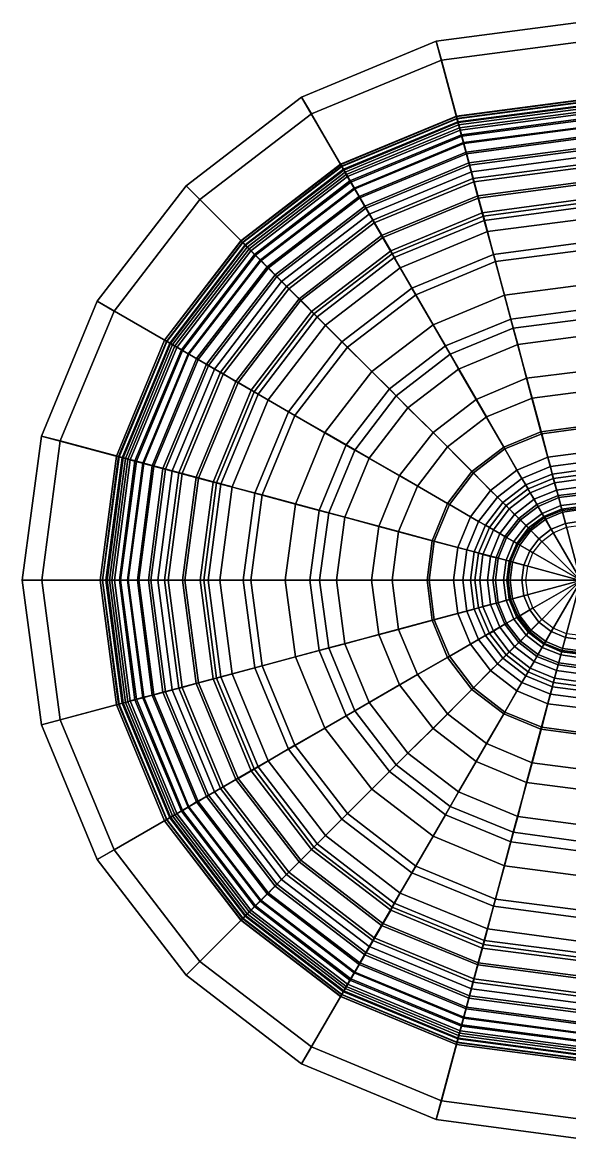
# Model space of a CAD drawing. Extents: x -0.267 to 0.013, y 0.055 to 0.334.
# Drawn here: x -0.2666 to -0.1296, y 0.0547 to 0.3342 of the extents above; entities that cross this region are included whole.
import ezdxf

# ---------------------------------------------------------------- set-up
doc = ezdxf.new("R2010")
doc.units = 0
doc.layers.add('LAMPKA', color=39, linetype='CONTINUOUS')
doc.layers.add('LATHE_NURBS', color=28, linetype='CONTINUOUS')

msp = doc.modelspace()

# ---------------------------------------------------------------- meshes
at = {"layer": 'LAMPKA'}
mesh = msp.add_polyface(dxfattribs=at)
corners = [(-0.2617, 0.1945, 0.1034), (-0.2172, 0.1945, 0.2981), (-0.2571, 0.1596, 0.1034), (-0.2141, 0.1711, 0.2981), (-0.2436, 0.127, 0.1034), (-0.2051, 0.1493, 0.2981), (-0.2222, 0.0991, 0.1034), (-0.1907, 0.1306, 0.2981), (-0.1942, 0.0777, 0.1034), (-0.172, 0.1162, 0.2981), (-0.1617, 0.0642, 0.1034), (-0.1502, 0.1072, 0.2981), (-0.1268, 0.0596, 0.1034), (-0.1268, 0.1041, 0.2981), (-0.0919, 0.0642, 0.1034), (-0.1034, 0.1072, 0.2981), (-0.0594, 0.0777, 0.1034), (-0.0816, 0.1162, 0.2981), (-0.0314, 0.0991, 0.1034), (-0.0629, 0.1306, 0.2981), (-0.01, 0.127, 0.1034), (-0.0485, 0.1493, 0.2981), (0.0035, 0.1596, 0.1034), (-0.0395, 0.1711, 0.2981), (0.0081, 0.1945, 0.1034), (-0.0364, 0.1945, 0.2981), (0.0035, 0.2294, 0.1034), (-0.0395, 0.2179, 0.2981), (-0.01, 0.2619, 0.1034), (-0.0485, 0.2397, 0.2981), (-0.0314, 0.2898, 0.1034), (-0.0629, 0.2584, 0.2981), (-0.0594, 0.3113, 0.1034), (-0.0816, 0.2727, 0.2981), (-0.0919, 0.3247, 0.1034), (-0.1034, 0.2818, 0.2981), (-0.1268, 0.3293, 0.1034), (-0.1268, 0.2848, 0.2981), (-0.1617, 0.3247, 0.1034), (-0.1502, 0.2818, 0.2981), (-0.1942, 0.3113, 0.1034), (-0.172, 0.2727, 0.2981), (-0.2222, 0.2898, 0.1034), (-0.1907, 0.2584, 0.2981), (-0.2436, 0.2619, 0.1034), (-0.2051, 0.2397, 0.2981), (-0.2571, 0.2294, 0.1034), (-0.2141, 0.2179, 0.2981), (-0.2666, 0.1945, 0.1045), (-0.2221, 0.1945, 0.2992), (-0.2618, 0.1583, 0.1045), (-0.2188, 0.1698, 0.2992), (-0.2479, 0.1246, 0.1045), (-0.2093, 0.1468, 0.2992), (-0.2256, 0.0956, 0.1045), (-0.1942, 0.1271, 0.2992), (-0.1967, 0.0734, 0.1045), (-0.1744, 0.1119, 0.2992), (-0.163, 0.0595, 0.1045), (-0.1515, 0.1024, 0.2992), (-0.1268, 0.0547, 0.1045), (-0.1268, 0.0992, 0.2992), (-0.0906, 0.0595, 0.1045), (-0.1021, 0.1024, 0.2992), (-0.0569, 0.0734, 0.1045), (-0.0792, 0.1119, 0.2992), (-0.028, 0.0956, 0.1045), (-0.0594, 0.1271, 0.2992), (-0.0058, 0.1246, 0.1045), (-0.0443, 0.1468, 0.2992), (0.0082, 0.1583, 0.1045), (-0.0348, 0.1698, 0.2992), (0.013, 0.1945, 0.1045), (-0.0315, 0.1945, 0.2992), (0.0082, 0.2306, 0.1045), (-0.0348, 0.2191, 0.2992), (-0.0058, 0.2644, 0.1045), (-0.0443, 0.2421, 0.2992), (-0.028, 0.2933, 0.1045), (-0.0594, 0.2618, 0.2992), (-0.0569, 0.3155, 0.1045), (-0.0792, 0.277, 0.2992), (-0.0906, 0.3295, 0.1045), (-0.1021, 0.2865, 0.2992), (-0.1268, 0.3342, 0.1045), (-0.1268, 0.2898, 0.2992), (-0.163, 0.3295, 0.1045), (-0.1515, 0.2865, 0.2992), (-0.1967, 0.3155, 0.1045), (-0.1744, 0.277, 0.2992), (-0.2256, 0.2933, 0.1045), (-0.1942, 0.2618, 0.2992), (-0.2479, 0.2644, 0.1045), (-0.2093, 0.2421, 0.2992), (-0.2618, 0.2306, 0.1045), (-0.2188, 0.2191, 0.2992)]
mesh.append_faces([[corners[k] for k in face] for face in [(48, 49, 51, 50), (50, 51, 53, 52), (52, 53, 55, 54), (54, 55, 57, 56), (56, 57, 59, 58), (58, 59, 61, 60), (60, 61, 63, 62), (62, 63, 65, 64), (64, 65, 67, 66), (66, 67, 69, 68), (68, 69, 71, 70), (70, 71, 73, 72), (72, 73, 75, 74), (74, 75, 77, 76), (76, 77, 79, 78), (78, 79, 81, 80), (80, 81, 83, 82), (82, 83, 85, 84), (84, 85, 87, 86), (86, 87, 89, 88), (88, 89, 91, 90), (90, 91, 93, 92), (92, 93, 95, 94), (94, 95, 49, 48), (2, 3, 1, 0), (4, 5, 3, 2), (6, 7, 5, 4), (8, 9, 7, 6), (10, 11, 9, 8), (12, 13, 11, 10), (14, 15, 13, 12), (16, 17, 15, 14), (18, 19, 17, 16), (20, 21, 19, 18), (22, 23, 21, 20), (24, 25, 23, 22), (26, 27, 25, 24), (28, 29, 27, 26), (30, 31, 29, 28), (32, 33, 31, 30), (34, 35, 33, 32), (36, 37, 35, 34), (38, 39, 37, 36), (40, 41, 39, 38), (42, 43, 41, 40), (44, 45, 43, 42), (46, 47, 45, 44), (0, 1, 47, 46), (0, 48, 50, 2), (3, 51, 49, 1), (2, 50, 52, 4), (5, 53, 51, 3), (4, 52, 54, 6), (7, 55, 53, 5), (6, 54, 56, 8), (9, 57, 55, 7), (8, 56, 58, 10), (11, 59, 57, 9), (10, 58, 60, 12), (13, 61, 59, 11), (12, 60, 62, 14), (15, 63, 61, 13), (14, 62, 64, 16), (17, 65, 63, 15), (16, 64, 66, 18), (19, 67, 65, 17), (18, 66, 68, 20), (21, 69, 67, 19), (20, 68, 70, 22), (23, 71, 69, 21), (22, 70, 72, 24), (25, 73, 71, 23), (24, 72, 74, 26), (27, 75, 73, 25), (26, 74, 76, 28), (29, 77, 75, 27), (28, 76, 78, 30), (31, 79, 77, 29), (30, 78, 80, 32), (33, 81, 79, 31), (32, 80, 82, 34), (35, 83, 81, 33), (34, 82, 84, 36), (37, 85, 83, 35), (36, 84, 86, 38), (39, 87, 85, 37), (38, 86, 88, 40), (41, 89, 87, 39), (40, 88, 90, 42), (43, 91, 89, 41), (42, 90, 92, 44), (45, 93, 91, 43), (44, 92, 94, 46), (47, 95, 93, 45), (46, 94, 48, 0), (1, 49, 95, 47)]])
at = {"layer": 'LATHE_NURBS'}
mesh = msp.add_polyface(dxfattribs=at)
corners = [(-0.1268, 0.2598, 0.0078), (-0.1268, 0.2771, -0.0001), (-0.1482, 0.2743, -0.0001), (-0.1437, 0.2576, 0.0078), (-0.1268, 0.2878, -0.0063), (-0.151, 0.2846, -0.0063), (-0.1268, 0.2936, -0.0104), (-0.1525, 0.2902, -0.0104), (-0.1268, 0.2978, -0.014), (-0.1536, 0.2943, -0.014), (-0.1268, 0.3004, -0.0166), (-0.1542, 0.2968, -0.0166), (-0.1268, 0.3027, -0.0193), (-0.1548, 0.299, -0.0193), (-0.1268, 0.3055, -0.023), (-0.1555, 0.3017, -0.023), (-0.1268, 0.3079, -0.027), (-0.1562, 0.3041, -0.027), (-0.1268, 0.31, -0.0313), (-0.1567, 0.306, -0.0313), (-0.1268, 0.3118, -0.0363), (-0.1572, 0.3078, -0.0363), (-0.1268, 0.3131, -0.0408), (-0.1575, 0.3091, -0.0408), (-0.1268, 0.3141, -0.0461), (-0.1578, 0.31, -0.0461), (-0.1268, 0.3147, -0.0521), (-0.1579, 0.3106, -0.0521), (-0.1268, 0.3148, -0.0583), (-0.1579, 0.3107, -0.0583), (-0.1268, 0.3142, -0.0653), (-0.1578, 0.3101, -0.0653), (-0.1268, 0.3133, -0.0704), (-0.1576, 0.3093, -0.0704), (-0.1268, 0.3125, -0.0735), (-0.1574, 0.3085, -0.0735), (-0.1268, 0.3112, -0.0771), (-0.157, 0.3072, -0.0771), (-0.1268, 0.3096, -0.0806), (-0.1566, 0.3057, -0.0806), (-0.1268, 0.3077, -0.0839), (-0.1561, 0.3039, -0.0839), (-0.1268, 0.3051, -0.0876), (-0.1554, 0.3013, -0.0876), (-0.1268, 0.3021, -0.0911), (-0.1547, 0.2984, -0.0911), (-0.1268, 0.2986, -0.0944), (-0.1538, 0.2951, -0.0944), (-0.1268, 0.2942, -0.098), (-0.1526, 0.2908, -0.098), (-0.1268, 0.2889, -0.1018), (-0.1512, 0.2857, -0.1018), (-0.1268, 0.279, -0.1077), (-0.1487, 0.2761, -0.1077), (-0.1268, 0.2684, -0.1128), (-0.1459, 0.2659, -0.1128), (-0.1268, 0.2622, -0.1153), (-0.1443, 0.2599, -0.1153), (-0.1681, 0.266, -0.0001), (-0.1595, 0.2511, 0.0078), (-0.1735, 0.2753, -0.0063), (-0.1764, 0.2803, -0.0104), (-0.1785, 0.284, -0.014), (-0.1767, 0.2808, -0.098), (-0.1789, 0.2847, -0.0944), (-0.174, 0.2762, -0.1018), (-0.1691, 0.2676, -0.1077), (-0.1638, 0.2585, -0.1128)]
mesh.append_faces([[corners[k] for k in face] for face in [(0, 1, 2, 3), (1, 4, 5, 2), (4, 6, 7, 5), (6, 8, 9, 7), (8, 10, 11, 9), (10, 12, 13, 11), (12, 14, 15, 13), (14, 16, 17, 15), (16, 18, 19, 17), (18, 20, 21, 19), (20, 22, 23, 21), (22, 24, 25, 23), (24, 26, 27, 25), (26, 28, 29, 27), (28, 30, 31, 29), (30, 32, 33, 31), (32, 34, 35, 33), (34, 36, 37, 35), (36, 38, 39, 37), (38, 40, 41, 39), (40, 42, 43, 41), (42, 44, 45, 43), (44, 46, 47, 45), (46, 48, 49, 47), (48, 50, 51, 49), (50, 52, 53, 51), (52, 54, 55, 53), (54, 56, 57, 55), (3, 2, 58, 59), (2, 5, 60, 58), (5, 7, 61, 60), (7, 9, 62, 61), (47, 49, 63, 64), (49, 51, 65, 63), (51, 53, 66, 65), (53, 55, 67, 66)]])
mesh = msp.add_polyface(dxfattribs=at)
corners = [(-0.1536, 0.2943, -0.014), (-0.1542, 0.2968, -0.0166), (-0.1798, 0.2862, -0.0166), (-0.1785, 0.284, -0.014), (-0.1548, 0.299, -0.0193), (-0.1809, 0.2882, -0.0193), (-0.1555, 0.3017, -0.023), (-0.1823, 0.2906, -0.023), (-0.1562, 0.3041, -0.027), (-0.1835, 0.2927, -0.027), (-0.1567, 0.306, -0.0313), (-0.1846, 0.2945, -0.0313), (-0.1572, 0.3078, -0.0363), (-0.1855, 0.2961, -0.0363), (-0.1575, 0.3091, -0.0408), (-0.1861, 0.2972, -0.0408), (-0.1578, 0.31, -0.0461), (-0.1866, 0.2981, -0.0461), (-0.1579, 0.3106, -0.0521), (-0.1869, 0.2986, -0.0521), (-0.1579, 0.3107, -0.0583), (-0.187, 0.2987, -0.0583), (-0.1578, 0.3101, -0.0653), (-0.1867, 0.2982, -0.0653), (-0.1576, 0.3093, -0.0704), (-0.1862, 0.2974, -0.0704), (-0.1574, 0.3085, -0.0735), (-0.1858, 0.2967, -0.0735), (-0.157, 0.3072, -0.0771), (-0.1852, 0.2956, -0.0771), (-0.1566, 0.3057, -0.0806), (-0.1844, 0.2942, -0.0806), (-0.1561, 0.3039, -0.0839), (-0.1834, 0.2925, -0.0839), (-0.1554, 0.3013, -0.0876), (-0.1821, 0.2903, -0.0876), (-0.1547, 0.2984, -0.0911), (-0.1806, 0.2877, -0.0911), (-0.1538, 0.2951, -0.0944), (-0.1789, 0.2847, -0.0944), (-0.2033, 0.271, -0.0193), (-0.2017, 0.2693, -0.0166), (-0.2053, 0.273, -0.023), (-0.207, 0.2747, -0.027), (-0.2085, 0.2761, -0.0313), (-0.2098, 0.2775, -0.0363), (-0.2107, 0.2784, -0.0408), (-0.2114, 0.2791, -0.0461), (-0.2118, 0.2795, -0.0521), (-0.2119, 0.2795, -0.0583), (-0.2115, 0.2791, -0.0653), (-0.2108, 0.2785, -0.0704), (-0.2103, 0.2779, -0.0735), (-0.2094, 0.277, -0.0771), (-0.2082, 0.2759, -0.0806), (-0.2069, 0.2745, -0.0839), (-0.205, 0.2727, -0.0876), (-0.2029, 0.2706, -0.0911)]
mesh.append_faces([[corners[k] for k in face] for face in [(0, 1, 2, 3), (1, 4, 5, 2), (4, 6, 7, 5), (6, 8, 9, 7), (8, 10, 11, 9), (10, 12, 13, 11), (12, 14, 15, 13), (14, 16, 17, 15), (16, 18, 19, 17), (18, 20, 21, 19), (20, 22, 23, 21), (22, 24, 25, 23), (24, 26, 27, 25), (26, 28, 29, 27), (28, 30, 31, 29), (30, 32, 33, 31), (32, 34, 35, 33), (34, 36, 37, 35), (36, 38, 39, 37), (2, 5, 40, 41), (5, 7, 42, 40), (7, 9, 43, 42), (9, 11, 44, 43), (11, 13, 45, 44), (13, 15, 46, 45), (15, 17, 47, 46), (17, 19, 48, 47), (19, 21, 49, 48), (21, 23, 50, 49), (23, 25, 51, 50), (25, 27, 52, 51), (27, 29, 53, 52), (29, 31, 54, 53), (31, 33, 55, 54), (33, 35, 56, 55), (35, 37, 57, 56)]])
mesh = msp.add_polyface(dxfattribs=at)
corners = [(-0.1595, 0.2511, 0.0078), (-0.1681, 0.266, -0.0001), (-0.1852, 0.2529, -0.0001), (-0.173, 0.2407, 0.0078), (-0.1735, 0.2753, -0.0063), (-0.1928, 0.2605, -0.0063), (-0.1764, 0.2803, -0.0104), (-0.1969, 0.2646, -0.0104), (-0.1785, 0.284, -0.014), (-0.1999, 0.2675, -0.014), (-0.1798, 0.2862, -0.0166), (-0.2017, 0.2693, -0.0166), (-0.1806, 0.2877, -0.0911), (-0.1789, 0.2847, -0.0944), (-0.2005, 0.2681, -0.0944), (-0.2029, 0.2706, -0.0911), (-0.1767, 0.2808, -0.098), (-0.1973, 0.265, -0.098), (-0.174, 0.2762, -0.1018), (-0.1936, 0.2612, -0.1018), (-0.1691, 0.2676, -0.1077), (-0.1866, 0.2542, -0.1077), (-0.1638, 0.2585, -0.1128), (-0.1791, 0.2468, -0.1128), (-0.1607, 0.2532, -0.1153), (-0.1747, 0.2424, -0.1153), (-0.2076, 0.2411, -0.0063), (-0.1984, 0.2358, -0.0001), (-0.2126, 0.244, -0.0104), (-0.2163, 0.2461, -0.014), (-0.2185, 0.2474, -0.0166), (-0.2033, 0.271, -0.0193), (-0.2205, 0.2486, -0.0193), (-0.2053, 0.273, -0.023), (-0.223, 0.25, -0.023), (-0.207, 0.2747, -0.027), (-0.2251, 0.2512, -0.027), (-0.2085, 0.2761, -0.0313), (-0.2268, 0.2522, -0.0313), (-0.2098, 0.2775, -0.0363), (-0.2284, 0.2532, -0.0363), (-0.2107, 0.2784, -0.0408), (-0.2295, 0.2538, -0.0408), (-0.2114, 0.2791, -0.0461), (-0.2304, 0.2543, -0.0461), (-0.2118, 0.2795, -0.0521), (-0.231, 0.2546, -0.0521), (-0.2119, 0.2795, -0.0583), (-0.231, 0.2546, -0.0583), (-0.2115, 0.2791, -0.0653), (-0.2305, 0.2543, -0.0653), (-0.2108, 0.2785, -0.0704), (-0.2297, 0.2539, -0.0704), (-0.2103, 0.2779, -0.0735), (-0.229, 0.2535, -0.0735), (-0.2094, 0.277, -0.0771), (-0.2279, 0.2528, -0.0771), (-0.2082, 0.2759, -0.0806), (-0.2265, 0.252, -0.0806), (-0.2069, 0.2745, -0.0839), (-0.2249, 0.2511, -0.0839), (-0.205, 0.2727, -0.0876), (-0.2226, 0.2498, -0.0876), (-0.22, 0.2483, -0.0911), (-0.217, 0.2466, -0.0944), (-0.2132, 0.2443, -0.098), (-0.2086, 0.2417, -0.1018), (-0.2, 0.2367, -0.1077)]
mesh.append_faces([[corners[k] for k in face] for face in [(0, 1, 2, 3), (1, 4, 5, 2), (4, 6, 7, 5), (6, 8, 9, 7), (8, 10, 11, 9), (12, 13, 14, 15), (13, 16, 17, 14), (16, 18, 19, 17), (18, 20, 21, 19), (20, 22, 23, 21), (22, 24, 25, 23), (2, 5, 26, 27), (5, 7, 28, 26), (7, 9, 29, 28), (9, 11, 30, 29), (11, 31, 32, 30), (31, 33, 34, 32), (33, 35, 36, 34), (35, 37, 38, 36), (37, 39, 40, 38), (39, 41, 42, 40), (41, 43, 44, 42), (43, 45, 46, 44), (45, 47, 48, 46), (47, 49, 50, 48), (49, 51, 52, 50), (51, 53, 54, 52), (53, 55, 56, 54), (55, 57, 58, 56), (57, 59, 60, 58), (59, 61, 62, 60), (61, 15, 63, 62), (15, 14, 64, 63), (14, 17, 65, 64), (17, 19, 66, 65), (19, 21, 67, 66)]])
mesh = msp.add_polyface(dxfattribs=at)
corners = [(-0.1268, 0.2179, 0.0286), (-0.1268, 0.2198, 0.0264), (-0.1334, 0.2189, 0.0264), (-0.1329, 0.2171, 0.0286), (-0.1268, 0.2209, 0.0254), (-0.1337, 0.22, 0.0254), (-0.1268, 0.2221, 0.0244), (-0.134, 0.2211, 0.0244), (-0.1268, 0.224, 0.0229), (-0.1344, 0.223, 0.0229), (-0.1268, 0.2264, 0.0215), (-0.1351, 0.2253, 0.0215), (-0.1268, 0.2325, 0.0185), (-0.1366, 0.2312, 0.0185), (-0.1268, 0.2417, 0.0147), (-0.139, 0.2401, 0.0147), (-0.1268, 0.2598, 0.0078), (-0.1437, 0.2576, 0.0078), (-0.1268, 0.2622, -0.1153), (-0.1268, 0.2556, -0.1175), (-0.1426, 0.2535, -0.1175), (-0.1443, 0.2599, -0.1153), (-0.1268, 0.2468, -0.1194), (-0.1404, 0.2451, -0.1194), (-0.1268, 0.233, -0.1212), (-0.1368, 0.2317, -0.1212), (-0.1268, 0.2164, -0.1221), (-0.1325, 0.2157, -0.1221), (-0.1395, 0.2164, 0.0264), (-0.1385, 0.2148, 0.0286), (-0.14, 0.2174, 0.0254), (-0.1406, 0.2184, 0.0244), (-0.1416, 0.22, 0.0229), (-0.1428, 0.2221, 0.0215), (-0.1458, 0.2274, 0.0185), (-0.1504, 0.2354, 0.0147), (-0.1595, 0.2511, 0.0078), (-0.1459, 0.2659, -0.1128), (-0.1607, 0.2532, -0.1153), (-0.1638, 0.2585, -0.1128), (-0.1574, 0.2474, -0.1175), (-0.153, 0.2398, -0.1194), (-0.1461, 0.2278, -0.1212), (-0.1378, 0.2135, -0.1221), (-0.1477, 0.2153, 0.0229), (-0.1463, 0.214, 0.0244), (-0.1494, 0.217, 0.0215), (-0.1537, 0.2214, 0.0185), (-0.1602, 0.2279, 0.0147), (-0.173, 0.2407, 0.0078), (-0.1701, 0.2377, -0.1175), (-0.1747, 0.2424, -0.1153), (-0.1638, 0.2315, -0.1194), (-0.1541, 0.2217, -0.1212), (-0.1423, 0.21, -0.1221), (-0.1677, 0.2181, 0.0147), (-0.1597, 0.2135, 0.0185), (-0.1602, 0.2137, -0.1212), (-0.1722, 0.2207, -0.1194)]
mesh.append_faces([[corners[k] for k in face] for face in [(0, 1, 2, 3), (1, 4, 5, 2), (4, 6, 7, 5), (6, 8, 9, 7), (8, 10, 11, 9), (10, 12, 13, 11), (12, 14, 15, 13), (14, 16, 17, 15), (18, 19, 20, 21), (19, 22, 23, 20), (22, 24, 25, 23), (24, 26, 27, 25), (3, 2, 28, 29), (2, 5, 30, 28), (5, 7, 31, 30), (7, 9, 32, 31), (9, 11, 33, 32), (11, 13, 34, 33), (13, 15, 35, 34), (15, 17, 36, 35), (37, 21, 38, 39), (21, 20, 40, 38), (20, 23, 41, 40), (23, 25, 42, 41), (25, 27, 43, 42), (31, 32, 44, 45), (32, 33, 46, 44), (33, 34, 47, 46), (34, 35, 48, 47), (35, 36, 49, 48), (38, 40, 50, 51), (40, 41, 52, 50), (41, 42, 53, 52), (42, 43, 54, 53), (47, 48, 55, 56), (52, 53, 57, 58)]])
mesh = msp.add_polyface(dxfattribs=at)
corners = [(-0.2205, 0.2486, -0.0193), (-0.223, 0.25, -0.023), (-0.2341, 0.2232, -0.023), (-0.2314, 0.2225, -0.0193), (-0.2251, 0.2512, -0.027), (-0.2364, 0.2238, -0.027), (-0.2268, 0.2522, -0.0313), (-0.2384, 0.2244, -0.0313), (-0.2284, 0.2532, -0.0363), (-0.2402, 0.2248, -0.0363), (-0.2295, 0.2538, -0.0408), (-0.2414, 0.2252, -0.0408), (-0.2304, 0.2543, -0.0461), (-0.2424, 0.2254, -0.0461), (-0.231, 0.2546, -0.0521), (-0.243, 0.2256, -0.0521), (-0.231, 0.2546, -0.0583), (-0.243, 0.2256, -0.0583), (-0.2305, 0.2543, -0.0653), (-0.2425, 0.2255, -0.0653), (-0.2297, 0.2539, -0.0704), (-0.2416, 0.2252, -0.0704), (-0.229, 0.2535, -0.0735), (-0.2408, 0.225, -0.0735), (-0.2279, 0.2528, -0.0771), (-0.2396, 0.2247, -0.0771), (-0.2265, 0.252, -0.0806), (-0.238, 0.2243, -0.0806), (-0.2249, 0.2511, -0.0839), (-0.2362, 0.2238, -0.0839), (-0.2226, 0.2498, -0.0876), (-0.2337, 0.2231, -0.0876), (-0.22, 0.2483, -0.0911), (-0.2308, 0.2223, -0.0911), (-0.2266, 0.2212, -0.014), (-0.2291, 0.2219, -0.0166), (-0.2327, 0.1945, -0.0166), (-0.2301, 0.1945, -0.014), (-0.235, 0.1945, -0.0193), (-0.2378, 0.1945, -0.023), (-0.2403, 0.1945, -0.027), (-0.2423, 0.1945, -0.0313), (-0.2442, 0.1945, -0.0363), (-0.2454, 0.1945, -0.0408), (-0.2465, 0.1945, -0.0461), (-0.2471, 0.1945, -0.0521), (-0.2471, 0.1945, -0.0583), (-0.2465, 0.1945, -0.0653), (-0.2457, 0.1945, -0.0704), (-0.2448, 0.1945, -0.0735), (-0.2435, 0.1945, -0.0771), (-0.242, 0.1945, -0.0806), (-0.2401, 0.1945, -0.0839), (-0.2374, 0.1945, -0.0876), (-0.2344, 0.1945, -0.0911), (-0.2274, 0.2214, -0.0944), (-0.231, 0.1945, -0.0944), (-0.2231, 0.2203, -0.098), (-0.2265, 0.1945, -0.098)]
mesh.append_faces([[corners[k] for k in face] for face in [(0, 1, 2, 3), (1, 4, 5, 2), (4, 6, 7, 5), (6, 8, 9, 7), (8, 10, 11, 9), (10, 12, 13, 11), (12, 14, 15, 13), (14, 16, 17, 15), (16, 18, 19, 17), (18, 20, 21, 19), (20, 22, 23, 21), (22, 24, 25, 23), (24, 26, 27, 25), (26, 28, 29, 27), (28, 30, 31, 29), (30, 32, 33, 31), (34, 35, 36, 37), (35, 3, 38, 36), (3, 2, 39, 38), (2, 5, 40, 39), (5, 7, 41, 40), (7, 9, 42, 41), (9, 11, 43, 42), (11, 13, 44, 43), (13, 15, 45, 44), (15, 17, 46, 45), (17, 19, 47, 46), (19, 21, 48, 47), (21, 23, 49, 48), (23, 25, 50, 49), (25, 27, 51, 50), (27, 29, 52, 51), (29, 31, 53, 52), (31, 33, 54, 53), (33, 55, 56, 54), (55, 57, 58, 56)]])
mesh = msp.add_polyface(dxfattribs=at)
corners = [(-0.1602, 0.2279, 0.0147), (-0.173, 0.2407, 0.0078), (-0.1834, 0.2271, 0.0078), (-0.1677, 0.2181, 0.0147), (-0.1852, 0.2529, -0.0001), (-0.1984, 0.2358, -0.0001), (-0.1866, 0.2542, -0.1077), (-0.1791, 0.2468, -0.1128), (-0.1909, 0.2315, -0.1128), (-0.2, 0.2367, -0.1077), (-0.1747, 0.2424, -0.1153), (-0.1855, 0.2284, -0.1153), (-0.1701, 0.2377, -0.1175), (-0.1798, 0.2251, -0.1175), (-0.1638, 0.2315, -0.1194), (-0.1722, 0.2207, -0.1194), (-0.1597, 0.2135, 0.0185), (-0.1724, 0.2067, 0.0147), (-0.1635, 0.2043, 0.0185), (-0.1899, 0.2114, 0.0078), (-0.2066, 0.2159, -0.0001), (-0.2076, 0.2411, -0.0063), (-0.2169, 0.2186, -0.0063), (-0.2126, 0.244, -0.0104), (-0.2225, 0.2201, -0.0104), (-0.2163, 0.2461, -0.014), (-0.2266, 0.2212, -0.014), (-0.2185, 0.2474, -0.0166), (-0.2291, 0.2219, -0.0166), (-0.2205, 0.2486, -0.0193), (-0.2314, 0.2225, -0.0193), (-0.22, 0.2483, -0.0911), (-0.217, 0.2466, -0.0944), (-0.2274, 0.2214, -0.0944), (-0.2308, 0.2223, -0.0911), (-0.2132, 0.2443, -0.098), (-0.2231, 0.2203, -0.098), (-0.2086, 0.2417, -0.1018), (-0.218, 0.2189, -0.1018), (-0.2084, 0.2163, -0.1077), (-0.1982, 0.2136, -0.1128), (-0.1923, 0.212, -0.1153), (-0.1859, 0.2103, -0.1175), (-0.1774, 0.208, -0.1194), (-0.1602, 0.2137, -0.1212), (-0.164, 0.2044, -0.1212), (-0.174, 0.1945, 0.0147), (-0.1648, 0.1945, 0.0185), (-0.1922, 0.1945, 0.0078), (-0.2094, 0.1945, -0.0001), (-0.2201, 0.1945, -0.0063), (-0.2259, 0.1945, -0.0104), (-0.2301, 0.1945, -0.014), (-0.2212, 0.1945, -0.1018), (-0.2265, 0.1945, -0.098), (-0.2113, 0.1945, -0.1077), (-0.2008, 0.1945, -0.1128), (-0.1946, 0.1945, -0.1153), (-0.188, 0.1945, -0.1175), (-0.1792, 0.1945, -0.1194), (-0.1653, 0.1945, -0.1212)]
mesh.append_faces([[corners[k] for k in face] for face in [(0, 1, 2, 3), (1, 4, 5, 2), (6, 7, 8, 9), (7, 10, 11, 8), (10, 12, 13, 11), (12, 14, 15, 13), (16, 3, 17, 18), (3, 2, 19, 17), (2, 5, 20, 19), (5, 21, 22, 20), (21, 23, 24, 22), (23, 25, 26, 24), (25, 27, 28, 26), (27, 29, 30, 28), (31, 32, 33, 34), (32, 35, 36, 33), (35, 37, 38, 36), (37, 9, 39, 38), (9, 8, 40, 39), (8, 11, 41, 40), (11, 13, 42, 41), (13, 15, 43, 42), (15, 44, 45, 43), (18, 17, 46, 47), (17, 19, 48, 46), (19, 20, 49, 48), (20, 22, 50, 49), (22, 24, 51, 50), (24, 26, 52, 51), (36, 38, 53, 54), (38, 39, 55, 53), (39, 40, 56, 55), (40, 41, 57, 56), (41, 42, 58, 57), (42, 43, 59, 58), (43, 45, 60, 59)]])
mesh = msp.add_polyface(dxfattribs=at)
corners = [(-0.1395, 0.2164, 0.0264), (-0.14, 0.2174, 0.0254), (-0.1455, 0.2132, 0.0254), (-0.1447, 0.2124, 0.0264), (-0.1406, 0.2184, 0.0244), (-0.1463, 0.214, 0.0244), (-0.1405, 0.2082, 0.0348), (-0.1419, 0.2096, 0.0314), (-0.1454, 0.2052, 0.0314), (-0.1436, 0.2042, 0.0348), (-0.1434, 0.211, 0.0286), (-0.1471, 0.2062, 0.0286), (-0.1487, 0.2071, 0.0264), (-0.1497, 0.2077, 0.0254), (-0.1507, 0.2083, 0.0244), (-0.1477, 0.2153, 0.0229), (-0.1524, 0.2092, 0.0229), (-0.1494, 0.217, 0.0215), (-0.1544, 0.2104, 0.0215), (-0.1537, 0.2214, 0.0185), (-0.1597, 0.2135, 0.0185), (-0.1541, 0.2217, -0.1212), (-0.1423, 0.21, -0.1221), (-0.1458, 0.2055, -0.1221), (-0.1602, 0.2137, -0.1212), (-0.1421, 0.2033, 0.0395), (-0.1425, 0.2036, 0.0374), (-0.1444, 0.1992, 0.0374), (-0.1439, 0.199, 0.0395), (-0.1428, 0.2037, 0.0365), (-0.1447, 0.1993, 0.0365), (-0.1455, 0.1995, 0.0348), (-0.1475, 0.2, 0.0314), (-0.1494, 0.2005, 0.0286), (-0.1513, 0.201, 0.0264), (-0.1524, 0.2013, 0.0254), (-0.1535, 0.2016, 0.0244), (-0.1553, 0.2021, 0.0229), (-0.1576, 0.2027, 0.0215), (-0.1635, 0.2043, 0.0185), (-0.148, 0.2002, -0.1221), (-0.164, 0.2044, -0.1212), (-0.1411, 0.1983, 0.0876), (-0.1445, 0.1945, 0.0395), (-0.1416, 0.1945, 0.0876), (-0.145, 0.1945, 0.0374), (-0.1453, 0.1945, 0.0365), (-0.1462, 0.1945, 0.0348), (-0.1482, 0.1945, 0.0314), (-0.1502, 0.1945, 0.0286), (-0.1521, 0.1945, 0.0264), (-0.1533, 0.1945, 0.0254), (-0.1544, 0.1945, 0.0244), (-0.1563, 0.1945, 0.0229), (-0.1587, 0.1945, 0.0215), (-0.1648, 0.1945, 0.0185), (-0.1488, 0.1945, -0.1221), (-0.1653, 0.1945, -0.1212)]
mesh.append_faces([[corners[k] for k in face] for face in [(0, 1, 2, 3), (1, 4, 5, 2), (6, 7, 8, 9), (7, 10, 11, 8), (10, 3, 12, 11), (3, 2, 13, 12), (2, 5, 14, 13), (5, 15, 16, 14), (15, 17, 18, 16), (17, 19, 20, 18), (21, 22, 23, 24), (25, 26, 27, 28), (26, 29, 30, 27), (29, 9, 31, 30), (9, 8, 32, 31), (8, 11, 33, 32), (11, 12, 34, 33), (12, 13, 35, 34), (13, 14, 36, 35), (14, 16, 37, 36), (16, 18, 38, 37), (18, 20, 39, 38), (24, 23, 40, 41), (42, 28, 43, 44), (28, 27, 45, 43), (27, 30, 46, 45), (30, 31, 47, 46), (31, 32, 48, 47), (32, 33, 49, 48), (33, 34, 50, 49), (34, 35, 51, 50), (35, 36, 52, 51), (36, 37, 53, 52), (37, 38, 54, 53), (38, 39, 55, 54), (41, 40, 56, 57)]])
mesh = msp.add_polyface(dxfattribs=at)
corners = [(-0.1268, 0.2083, 0.1903), (-0.1268, 0.2093, 0.0876), (-0.1306, 0.2087, 0.0876), (-0.1304, 0.2078, 0.1903), (-0.1268, 0.2122, 0.0395), (-0.1314, 0.2116, 0.0395), (-0.1268, 0.2126, 0.0374), (-0.1315, 0.212, 0.0374), (-0.1268, 0.213, 0.0365), (-0.1316, 0.2123, 0.0365), (-0.1268, 0.2138, 0.0348), (-0.1318, 0.2132, 0.0348), (-0.1268, 0.2159, 0.0314), (-0.1323, 0.2152, 0.0314), (-0.1268, 0.2179, 0.0286), (-0.1329, 0.2171, 0.0286), (-0.1268, 0.2164, -0.1221), (-0.1268, 0.1955, -0.122), (-0.1271, 0.1955, -0.122), (-0.1325, 0.2157, -0.1221), (-0.1342, 0.2073, 0.0876), (-0.1337, 0.2064, 0.1903), (-0.1356, 0.2098, 0.0395), (-0.1359, 0.2102, 0.0374), (-0.1361, 0.2105, 0.0365), (-0.1365, 0.2112, 0.0348), (-0.1375, 0.213, 0.0314), (-0.1385, 0.2148, 0.0286), (-0.1273, 0.1954, -0.122), (-0.1378, 0.2135, -0.1221), (-0.1373, 0.2049, 0.0876), (-0.1366, 0.2042, 0.1903), (-0.1393, 0.207, 0.0395), (-0.1396, 0.2073, 0.0374), (-0.1399, 0.2076, 0.0365), (-0.1405, 0.2082, 0.0348), (-0.1419, 0.2096, 0.0314), (-0.1434, 0.211, 0.0286), (-0.1395, 0.2164, 0.0264), (-0.1447, 0.2124, 0.0264), (-0.1276, 0.1952, -0.122), (-0.1423, 0.21, -0.1221), (-0.1396, 0.2019, 0.0876), (-0.1388, 0.2014, 0.1903), (-0.1421, 0.2033, 0.0395), (-0.1425, 0.2036, 0.0374), (-0.1428, 0.2037, 0.0365), (-0.1436, 0.2042, 0.0348), (-0.1277, 0.195, -0.122), (-0.1458, 0.2055, -0.1221), (-0.1411, 0.1983, 0.0876), (-0.1401, 0.198, 0.1903), (-0.1439, 0.199, 0.0395), (-0.1278, 0.1947, -0.122), (-0.148, 0.2002, -0.1221), (-0.1416, 0.1945, 0.0876), (-0.1406, 0.1945, 0.1903), (-0.1279, 0.1945, -0.122), (-0.1488, 0.1945, -0.1221)]
mesh.append_faces([[corners[k] for k in face] for face in [(0, 1, 2, 3), (1, 4, 5, 2), (4, 6, 7, 5), (6, 8, 9, 7), (8, 10, 11, 9), (10, 12, 13, 11), (12, 14, 15, 13), (16, 17, 18, 19), (3, 2, 20, 21), (2, 5, 22, 20), (5, 7, 23, 22), (7, 9, 24, 23), (9, 11, 25, 24), (11, 13, 26, 25), (13, 15, 27, 26), (19, 18, 28, 29), (21, 20, 30, 31), (20, 22, 32, 30), (22, 23, 33, 32), (23, 24, 34, 33), (24, 25, 35, 34), (25, 26, 36, 35), (26, 27, 37, 36), (27, 38, 39, 37), (29, 28, 40, 41), (31, 30, 42, 43), (30, 32, 44, 42), (32, 33, 45, 44), (33, 34, 46, 45), (34, 35, 47, 46), (41, 40, 48, 49), (43, 42, 50, 51), (42, 44, 52, 50), (49, 48, 53, 54), (51, 50, 55, 56), (54, 53, 57, 58)]])
mesh = msp.add_polyface(dxfattribs=at)
corners = [(-0.1922, 0.1945, 0.0078), (-0.2094, 0.1945, -0.0001), (-0.2066, 0.1731, -0.0001), (-0.1899, 0.1776, 0.0078), (-0.2201, 0.1945, -0.0063), (-0.2169, 0.1703, -0.0063), (-0.2259, 0.1945, -0.0104), (-0.2225, 0.1688, -0.0104), (-0.2301, 0.1945, -0.014), (-0.2266, 0.1677, -0.014), (-0.2327, 0.1945, -0.0166), (-0.2291, 0.1671, -0.0166), (-0.235, 0.1945, -0.0193), (-0.2314, 0.1665, -0.0193), (-0.2378, 0.1945, -0.023), (-0.2341, 0.1657, -0.023), (-0.2403, 0.1945, -0.027), (-0.2364, 0.1651, -0.027), (-0.2423, 0.1945, -0.0313), (-0.2384, 0.1646, -0.0313), (-0.2442, 0.1945, -0.0363), (-0.2402, 0.1641, -0.0363), (-0.2454, 0.1945, -0.0408), (-0.2414, 0.1638, -0.0408), (-0.2465, 0.1945, -0.0461), (-0.2424, 0.1635, -0.0461), (-0.2471, 0.1945, -0.0521), (-0.243, 0.1633, -0.0521), (-0.2471, 0.1945, -0.0583), (-0.243, 0.1633, -0.0583), (-0.2465, 0.1945, -0.0653), (-0.2425, 0.1635, -0.0653), (-0.2457, 0.1945, -0.0704), (-0.2416, 0.1637, -0.0704), (-0.2448, 0.1945, -0.0735), (-0.2408, 0.1639, -0.0735), (-0.2435, 0.1945, -0.0771), (-0.2396, 0.1643, -0.0771), (-0.242, 0.1945, -0.0806), (-0.238, 0.1647, -0.0806), (-0.2401, 0.1945, -0.0839), (-0.2362, 0.1652, -0.0839), (-0.2374, 0.1945, -0.0876), (-0.2337, 0.1658, -0.0876), (-0.2344, 0.1945, -0.0911), (-0.2308, 0.1666, -0.0911), (-0.231, 0.1945, -0.0944), (-0.2274, 0.1675, -0.0944), (-0.2265, 0.1945, -0.098), (-0.2231, 0.1687, -0.098), (-0.2212, 0.1945, -0.1018), (-0.218, 0.17, -0.1018), (-0.2113, 0.1945, -0.1077), (-0.2084, 0.1726, -0.1077), (-0.2008, 0.1945, -0.1128), (-0.1982, 0.1753, -0.1128), (-0.1946, 0.1945, -0.1153), (-0.1923, 0.1769, -0.1153), (-0.1984, 0.1532, -0.0001), (-0.1834, 0.1618, 0.0078), (-0.2076, 0.1478, -0.0063), (-0.2126, 0.1449, -0.0104), (-0.2163, 0.1428, -0.014), (-0.2132, 0.1446, -0.098), (-0.217, 0.1424, -0.0944), (-0.2086, 0.1473, -0.1018), (-0.2, 0.1522, -0.1077), (-0.1909, 0.1575, -0.1128)]
mesh.append_faces([[corners[k] for k in face] for face in [(0, 1, 2, 3), (1, 4, 5, 2), (4, 6, 7, 5), (6, 8, 9, 7), (8, 10, 11, 9), (10, 12, 13, 11), (12, 14, 15, 13), (14, 16, 17, 15), (16, 18, 19, 17), (18, 20, 21, 19), (20, 22, 23, 21), (22, 24, 25, 23), (24, 26, 27, 25), (26, 28, 29, 27), (28, 30, 31, 29), (30, 32, 33, 31), (32, 34, 35, 33), (34, 36, 37, 35), (36, 38, 39, 37), (38, 40, 41, 39), (40, 42, 43, 41), (42, 44, 45, 43), (44, 46, 47, 45), (46, 48, 49, 47), (48, 50, 51, 49), (50, 52, 53, 51), (52, 54, 55, 53), (54, 56, 57, 55), (3, 2, 58, 59), (2, 5, 60, 58), (5, 7, 61, 60), (7, 9, 62, 61), (47, 49, 63, 64), (49, 51, 65, 63), (51, 53, 66, 65), (53, 55, 67, 66)]])
mesh = msp.add_polyface(dxfattribs=at)
corners = [(-0.1502, 0.1945, 0.0286), (-0.1521, 0.1945, 0.0264), (-0.1513, 0.1879, 0.0264), (-0.1494, 0.1884, 0.0286), (-0.1533, 0.1945, 0.0254), (-0.1524, 0.1876, 0.0254), (-0.1544, 0.1945, 0.0244), (-0.1535, 0.1873, 0.0244), (-0.1563, 0.1945, 0.0229), (-0.1553, 0.1868, 0.0229), (-0.1587, 0.1945, 0.0215), (-0.1576, 0.1862, 0.0215), (-0.1648, 0.1945, 0.0185), (-0.1635, 0.1846, 0.0185), (-0.174, 0.1945, 0.0147), (-0.1724, 0.1822, 0.0147), (-0.1922, 0.1945, 0.0078), (-0.1899, 0.1776, 0.0078), (-0.1946, 0.1945, -0.1153), (-0.188, 0.1945, -0.1175), (-0.1859, 0.1786, -0.1175), (-0.1923, 0.1769, -0.1153), (-0.1792, 0.1945, -0.1194), (-0.1774, 0.1809, -0.1194), (-0.1653, 0.1945, -0.1212), (-0.164, 0.1845, -0.1212), (-0.1488, 0.1945, -0.1221), (-0.148, 0.1888, -0.1221), (-0.1487, 0.1818, 0.0264), (-0.1471, 0.1828, 0.0286), (-0.1497, 0.1812, 0.0254), (-0.1507, 0.1807, 0.0244), (-0.1524, 0.1797, 0.0229), (-0.1544, 0.1785, 0.0215), (-0.1597, 0.1755, 0.0185), (-0.1677, 0.1709, 0.0147), (-0.1834, 0.1618, 0.0078), (-0.1982, 0.1753, -0.1128), (-0.1855, 0.1606, -0.1153), (-0.1909, 0.1575, -0.1128), (-0.1798, 0.1639, -0.1175), (-0.1722, 0.1683, -0.1194), (-0.1602, 0.1752, -0.1212), (-0.1458, 0.1835, -0.1221), (-0.1477, 0.1736, 0.0229), (-0.1463, 0.175, 0.0244), (-0.1494, 0.1719, 0.0215), (-0.1537, 0.1676, 0.0185), (-0.1602, 0.1611, 0.0147), (-0.173, 0.1483, 0.0078), (-0.1701, 0.1512, -0.1175), (-0.1747, 0.1466, -0.1153), (-0.1638, 0.1574, -0.1194), (-0.1541, 0.1672, -0.1212), (-0.1423, 0.1789, -0.1221), (-0.1504, 0.1536, 0.0147), (-0.1458, 0.1615, 0.0185), (-0.1461, 0.1611, -0.1212), (-0.153, 0.1491, -0.1194)]
mesh.append_faces([[corners[k] for k in face] for face in [(0, 1, 2, 3), (1, 4, 5, 2), (4, 6, 7, 5), (6, 8, 9, 7), (8, 10, 11, 9), (10, 12, 13, 11), (12, 14, 15, 13), (14, 16, 17, 15), (18, 19, 20, 21), (19, 22, 23, 20), (22, 24, 25, 23), (24, 26, 27, 25), (3, 2, 28, 29), (2, 5, 30, 28), (5, 7, 31, 30), (7, 9, 32, 31), (9, 11, 33, 32), (11, 13, 34, 33), (13, 15, 35, 34), (15, 17, 36, 35), (37, 21, 38, 39), (21, 20, 40, 38), (20, 23, 41, 40), (23, 25, 42, 41), (25, 27, 43, 42), (31, 32, 44, 45), (32, 33, 46, 44), (33, 34, 47, 46), (34, 35, 48, 47), (35, 36, 49, 48), (38, 40, 50, 51), (40, 41, 52, 50), (41, 42, 53, 52), (42, 43, 54, 53), (47, 48, 55, 56), (52, 53, 57, 58)]])
mesh = msp.add_polyface(dxfattribs=at)
corners = [(-0.1406, 0.1945, 0.1903), (-0.1416, 0.1945, 0.0876), (-0.1411, 0.1906, 0.0876), (-0.1401, 0.1909, 0.1903), (-0.1445, 0.1945, 0.0395), (-0.1439, 0.1899, 0.0395), (-0.145, 0.1945, 0.0374), (-0.1444, 0.1898, 0.0374), (-0.1453, 0.1945, 0.0365), (-0.1447, 0.1897, 0.0365), (-0.1462, 0.1945, 0.0348), (-0.1455, 0.1895, 0.0348), (-0.1482, 0.1945, 0.0314), (-0.1475, 0.1889, 0.0314), (-0.1502, 0.1945, 0.0286), (-0.1494, 0.1884, 0.0286), (-0.1488, 0.1945, -0.1221), (-0.1279, 0.1945, -0.122), (-0.1278, 0.1942, -0.122), (-0.148, 0.1888, -0.1221), (-0.1396, 0.1871, 0.0876), (-0.1388, 0.1876, 0.1903), (-0.1421, 0.1856, 0.0395), (-0.1425, 0.1854, 0.0374), (-0.1428, 0.1852, 0.0365), (-0.1436, 0.1848, 0.0348), (-0.1454, 0.1838, 0.0314), (-0.1471, 0.1828, 0.0286), (-0.1277, 0.1939, -0.122), (-0.1458, 0.1835, -0.1221), (-0.1373, 0.184, 0.0876), (-0.1366, 0.1847, 0.1903), (-0.1393, 0.182, 0.0395), (-0.1396, 0.1816, 0.0374), (-0.1399, 0.1814, 0.0365), (-0.1405, 0.1808, 0.0348), (-0.1419, 0.1793, 0.0314), (-0.1434, 0.1779, 0.0286), (-0.1487, 0.1818, 0.0264), (-0.1447, 0.1766, 0.0264), (-0.1276, 0.1937, -0.122), (-0.1423, 0.1789, -0.1221), (-0.1342, 0.1817, 0.0876), (-0.1337, 0.1825, 0.1903), (-0.1356, 0.1792, 0.0395), (-0.1359, 0.1787, 0.0374), (-0.1361, 0.1785, 0.0365), (-0.1365, 0.1777, 0.0348), (-0.1273, 0.1935, -0.122), (-0.1378, 0.1754, -0.1221), (-0.1306, 0.1802, 0.0876), (-0.1304, 0.1811, 0.1903), (-0.1314, 0.1774, 0.0395), (-0.1271, 0.1934, -0.122), (-0.1325, 0.1733, -0.1221), (-0.1268, 0.1797, 0.0876), (-0.1268, 0.1807, 0.1903), (-0.1268, 0.1934, -0.122), (-0.1268, 0.1725, -0.1221)]
mesh.append_faces([[corners[k] for k in face] for face in [(0, 1, 2, 3), (1, 4, 5, 2), (4, 6, 7, 5), (6, 8, 9, 7), (8, 10, 11, 9), (10, 12, 13, 11), (12, 14, 15, 13), (16, 17, 18, 19), (3, 2, 20, 21), (2, 5, 22, 20), (5, 7, 23, 22), (7, 9, 24, 23), (9, 11, 25, 24), (11, 13, 26, 25), (13, 15, 27, 26), (19, 18, 28, 29), (21, 20, 30, 31), (20, 22, 32, 30), (22, 23, 33, 32), (23, 24, 34, 33), (24, 25, 35, 34), (25, 26, 36, 35), (26, 27, 37, 36), (27, 38, 39, 37), (29, 28, 40, 41), (31, 30, 42, 43), (30, 32, 44, 42), (32, 33, 45, 44), (33, 34, 46, 45), (34, 35, 47, 46), (41, 40, 48, 49), (43, 42, 50, 51), (42, 44, 52, 50), (49, 48, 53, 54), (51, 50, 55, 56), (54, 53, 57, 58)]])
mesh = msp.add_polyface(dxfattribs=at)
corners = [(-0.1487, 0.1818, 0.0264), (-0.1497, 0.1812, 0.0254), (-0.1455, 0.1758, 0.0254), (-0.1447, 0.1766, 0.0264), (-0.1507, 0.1807, 0.0244), (-0.1463, 0.175, 0.0244), (-0.1405, 0.1808, 0.0348), (-0.1419, 0.1793, 0.0314), (-0.1375, 0.1759, 0.0314), (-0.1365, 0.1777, 0.0348), (-0.1434, 0.1779, 0.0286), (-0.1385, 0.1742, 0.0286), (-0.1395, 0.1725, 0.0264), (-0.14, 0.1716, 0.0254), (-0.1406, 0.1706, 0.0244), (-0.1477, 0.1736, 0.0229), (-0.1416, 0.1689, 0.0229), (-0.1494, 0.1719, 0.0215), (-0.1428, 0.1668, 0.0215), (-0.1537, 0.1676, 0.0185), (-0.1458, 0.1615, 0.0185), (-0.1541, 0.1672, -0.1212), (-0.1423, 0.1789, -0.1221), (-0.1378, 0.1754, -0.1221), (-0.1461, 0.1611, -0.1212), (-0.1356, 0.1792, 0.0395), (-0.1359, 0.1787, 0.0374), (-0.1315, 0.1769, 0.0374), (-0.1314, 0.1774, 0.0395), (-0.1361, 0.1785, 0.0365), (-0.1316, 0.1766, 0.0365), (-0.1318, 0.1758, 0.0348), (-0.1323, 0.1738, 0.0314), (-0.1329, 0.1719, 0.0286), (-0.1334, 0.17, 0.0264), (-0.1337, 0.1689, 0.0254), (-0.1339, 0.1678, 0.0244), (-0.1344, 0.166, 0.0229), (-0.1351, 0.1636, 0.0215), (-0.1366, 0.1577, 0.0185), (-0.1325, 0.1733, -0.1221), (-0.1368, 0.1572, -0.1212), (-0.1306, 0.1802, 0.0876), (-0.1268, 0.1768, 0.0395), (-0.1268, 0.1797, 0.0876), (-0.1268, 0.1763, 0.0374), (-0.1268, 0.176, 0.0365), (-0.1268, 0.1751, 0.0348), (-0.1268, 0.1731, 0.0314), (-0.1268, 0.1711, 0.0286), (-0.1268, 0.1691, 0.0264), (-0.1268, 0.168, 0.0254), (-0.1268, 0.1669, 0.0244), (-0.1268, 0.165, 0.0229), (-0.1268, 0.1626, 0.0215), (-0.1268, 0.1564, 0.0185), (-0.1268, 0.1725, -0.1221), (-0.1268, 0.1559, -0.1212)]
mesh.append_faces([[corners[k] for k in face] for face in [(0, 1, 2, 3), (1, 4, 5, 2), (6, 7, 8, 9), (7, 10, 11, 8), (10, 3, 12, 11), (3, 2, 13, 12), (2, 5, 14, 13), (5, 15, 16, 14), (15, 17, 18, 16), (17, 19, 20, 18), (21, 22, 23, 24), (25, 26, 27, 28), (26, 29, 30, 27), (29, 9, 31, 30), (9, 8, 32, 31), (8, 11, 33, 32), (11, 12, 34, 33), (12, 13, 35, 34), (13, 14, 36, 35), (14, 16, 37, 36), (16, 18, 38, 37), (18, 20, 39, 38), (24, 23, 40, 41), (42, 28, 43, 44), (28, 27, 45, 43), (27, 30, 46, 45), (30, 31, 47, 46), (31, 32, 48, 47), (32, 33, 49, 48), (33, 34, 50, 49), (34, 35, 51, 50), (35, 36, 52, 51), (36, 37, 53, 52), (37, 38, 54, 53), (38, 39, 55, 54), (41, 40, 56, 57)]])
mesh = msp.add_polyface(dxfattribs=at)
corners = [(-0.2266, 0.1677, -0.014), (-0.2291, 0.1671, -0.0166), (-0.2185, 0.1415, -0.0166), (-0.2163, 0.1428, -0.014), (-0.2314, 0.1665, -0.0193), (-0.2205, 0.1404, -0.0193), (-0.2341, 0.1657, -0.023), (-0.223, 0.139, -0.023), (-0.2364, 0.1651, -0.027), (-0.2251, 0.1377, -0.027), (-0.2384, 0.1646, -0.0313), (-0.2268, 0.1367, -0.0313), (-0.2402, 0.1641, -0.0363), (-0.2284, 0.1358, -0.0363), (-0.2414, 0.1638, -0.0408), (-0.2295, 0.1352, -0.0408), (-0.2424, 0.1635, -0.0461), (-0.2304, 0.1346, -0.0461), (-0.243, 0.1633, -0.0521), (-0.231, 0.1343, -0.0521), (-0.243, 0.1633, -0.0583), (-0.231, 0.1343, -0.0583), (-0.2425, 0.1635, -0.0653), (-0.2305, 0.1346, -0.0653), (-0.2416, 0.1637, -0.0704), (-0.2297, 0.135, -0.0704), (-0.2408, 0.1639, -0.0735), (-0.229, 0.1355, -0.0735), (-0.2396, 0.1643, -0.0771), (-0.2279, 0.1361, -0.0771), (-0.238, 0.1647, -0.0806), (-0.2265, 0.1369, -0.0806), (-0.2362, 0.1652, -0.0839), (-0.2249, 0.1378, -0.0839), (-0.2337, 0.1658, -0.0876), (-0.2226, 0.1391, -0.0876), (-0.2308, 0.1666, -0.0911), (-0.22, 0.1407, -0.0911), (-0.2274, 0.1675, -0.0944), (-0.217, 0.1424, -0.0944), (-0.2033, 0.1179, -0.0193), (-0.2017, 0.1196, -0.0166), (-0.2053, 0.116, -0.023), (-0.207, 0.1142, -0.027), (-0.2085, 0.1128, -0.0313), (-0.2098, 0.1115, -0.0363), (-0.2107, 0.1106, -0.0408), (-0.2114, 0.1099, -0.0461), (-0.2118, 0.1094, -0.0521), (-0.2119, 0.1094, -0.0583), (-0.2115, 0.1098, -0.0653), (-0.2108, 0.1104, -0.0704), (-0.2103, 0.111, -0.0735), (-0.2094, 0.1119, -0.0771), (-0.2082, 0.113, -0.0806), (-0.2069, 0.1144, -0.0839), (-0.205, 0.1162, -0.0876), (-0.2029, 0.1184, -0.0911)]
mesh.append_faces([[corners[k] for k in face] for face in [(0, 1, 2, 3), (1, 4, 5, 2), (4, 6, 7, 5), (6, 8, 9, 7), (8, 10, 11, 9), (10, 12, 13, 11), (12, 14, 15, 13), (14, 16, 17, 15), (16, 18, 19, 17), (18, 20, 21, 19), (20, 22, 23, 21), (22, 24, 25, 23), (24, 26, 27, 25), (26, 28, 29, 27), (28, 30, 31, 29), (30, 32, 33, 31), (32, 34, 35, 33), (34, 36, 37, 35), (36, 38, 39, 37), (2, 5, 40, 41), (5, 7, 42, 40), (7, 9, 43, 42), (9, 11, 44, 43), (11, 13, 45, 44), (13, 15, 46, 45), (15, 17, 47, 46), (17, 19, 48, 47), (19, 21, 49, 48), (21, 23, 50, 49), (23, 25, 51, 50), (25, 27, 52, 51), (27, 29, 53, 52), (29, 31, 54, 53), (31, 33, 55, 54), (33, 35, 56, 55), (35, 37, 57, 56)]])
mesh = msp.add_polyface(dxfattribs=at)
corners = [(-0.1834, 0.1618, 0.0078), (-0.1984, 0.1532, -0.0001), (-0.1852, 0.1361, -0.0001), (-0.173, 0.1483, 0.0078), (-0.2076, 0.1478, -0.0063), (-0.1928, 0.1285, -0.0063), (-0.2126, 0.1449, -0.0104), (-0.1969, 0.1244, -0.0104), (-0.2163, 0.1428, -0.014), (-0.1999, 0.1214, -0.014), (-0.2185, 0.1415, -0.0166), (-0.2017, 0.1196, -0.0166), (-0.22, 0.1407, -0.0911), (-0.217, 0.1424, -0.0944), (-0.2005, 0.1208, -0.0944), (-0.2029, 0.1184, -0.0911), (-0.2132, 0.1446, -0.098), (-0.1973, 0.124, -0.098), (-0.2086, 0.1473, -0.1018), (-0.1936, 0.1277, -0.1018), (-0.2, 0.1522, -0.1077), (-0.1866, 0.1347, -0.1077), (-0.1909, 0.1575, -0.1128), (-0.1791, 0.1422, -0.1128), (-0.1855, 0.1606, -0.1153), (-0.1747, 0.1466, -0.1153), (-0.1735, 0.1137, -0.0063), (-0.1681, 0.1229, -0.0001), (-0.1764, 0.1086, -0.0104), (-0.1785, 0.105, -0.014), (-0.1798, 0.1028, -0.0166), (-0.2033, 0.1179, -0.0193), (-0.1809, 0.1007, -0.0193), (-0.2053, 0.116, -0.023), (-0.1823, 0.0983, -0.023), (-0.207, 0.1142, -0.027), (-0.1835, 0.0962, -0.027), (-0.2085, 0.1128, -0.0313), (-0.1846, 0.0944, -0.0313), (-0.2098, 0.1115, -0.0363), (-0.1855, 0.0928, -0.0363), (-0.2107, 0.1106, -0.0408), (-0.1861, 0.0917, -0.0408), (-0.2114, 0.1099, -0.0461), (-0.1866, 0.0908, -0.0461), (-0.2118, 0.1094, -0.0521), (-0.1869, 0.0903, -0.0521), (-0.2119, 0.1094, -0.0583), (-0.187, 0.0903, -0.0583), (-0.2115, 0.1098, -0.0653), (-0.1867, 0.0908, -0.0653), (-0.2108, 0.1104, -0.0704), (-0.1862, 0.0915, -0.0704), (-0.2103, 0.111, -0.0735), (-0.1858, 0.0923, -0.0735), (-0.2094, 0.1119, -0.0771), (-0.1852, 0.0934, -0.0771), (-0.2082, 0.113, -0.0806), (-0.1844, 0.0947, -0.0806), (-0.2069, 0.1144, -0.0839), (-0.1834, 0.0964, -0.0839), (-0.205, 0.1162, -0.0876), (-0.1821, 0.0987, -0.0876), (-0.1806, 0.1013, -0.0911), (-0.1789, 0.1043, -0.0944), (-0.1767, 0.1081, -0.098), (-0.174, 0.1127, -0.1018), (-0.1691, 0.1213, -0.1077)]
mesh.append_faces([[corners[k] for k in face] for face in [(0, 1, 2, 3), (1, 4, 5, 2), (4, 6, 7, 5), (6, 8, 9, 7), (8, 10, 11, 9), (12, 13, 14, 15), (13, 16, 17, 14), (16, 18, 19, 17), (18, 20, 21, 19), (20, 22, 23, 21), (22, 24, 25, 23), (2, 5, 26, 27), (5, 7, 28, 26), (7, 9, 29, 28), (9, 11, 30, 29), (11, 31, 32, 30), (31, 33, 34, 32), (33, 35, 36, 34), (35, 37, 38, 36), (37, 39, 40, 38), (39, 41, 42, 40), (41, 43, 44, 42), (43, 45, 46, 44), (45, 47, 48, 46), (47, 49, 50, 48), (49, 51, 52, 50), (51, 53, 54, 52), (53, 55, 56, 54), (55, 57, 58, 56), (57, 59, 60, 58), (59, 61, 62, 60), (61, 15, 63, 62), (15, 14, 64, 63), (14, 17, 65, 64), (17, 19, 66, 65), (19, 21, 67, 66)]])
mesh = msp.add_polyface(dxfattribs=at)
corners = [(-0.1602, 0.1611, 0.0147), (-0.173, 0.1483, 0.0078), (-0.1595, 0.1379, 0.0078), (-0.1504, 0.1536, 0.0147), (-0.1852, 0.1361, -0.0001), (-0.1681, 0.1229, -0.0001), (-0.1866, 0.1347, -0.1077), (-0.1791, 0.1422, -0.1128), (-0.1638, 0.1304, -0.1128), (-0.1691, 0.1213, -0.1077), (-0.1747, 0.1466, -0.1153), (-0.1607, 0.1358, -0.1153), (-0.1701, 0.1512, -0.1175), (-0.1574, 0.1415, -0.1175), (-0.1638, 0.1574, -0.1194), (-0.153, 0.1491, -0.1194), (-0.1458, 0.1615, 0.0185), (-0.139, 0.1488, 0.0147), (-0.1366, 0.1577, 0.0185), (-0.1437, 0.1314, 0.0078), (-0.1482, 0.1147, -0.0001), (-0.1735, 0.1137, -0.0063), (-0.151, 0.1043, -0.0063), (-0.1764, 0.1086, -0.0104), (-0.1525, 0.0987, -0.0104), (-0.1785, 0.105, -0.014), (-0.1536, 0.0947, -0.014), (-0.1798, 0.1028, -0.0166), (-0.1542, 0.0922, -0.0166), (-0.1809, 0.1007, -0.0193), (-0.1548, 0.0899, -0.0193), (-0.1806, 0.1013, -0.0911), (-0.1789, 0.1043, -0.0944), (-0.1538, 0.0939, -0.0944), (-0.1547, 0.0905, -0.0911), (-0.1767, 0.1081, -0.098), (-0.1526, 0.0982, -0.098), (-0.174, 0.1127, -0.1018), (-0.1512, 0.1033, -0.1018), (-0.1487, 0.1129, -0.1077), (-0.1459, 0.123, -0.1128), (-0.1443, 0.129, -0.1153), (-0.1426, 0.1354, -0.1175), (-0.1404, 0.1439, -0.1194), (-0.1461, 0.1611, -0.1212), (-0.1368, 0.1572, -0.1212), (-0.1268, 0.1472, 0.0147), (-0.1268, 0.1564, 0.0185), (-0.1268, 0.1291, 0.0078), (-0.1268, 0.1119, -0.0001), (-0.1268, 0.1012, -0.0063), (-0.1268, 0.0954, -0.0104), (-0.1268, 0.0911, -0.014), (-0.1268, 0.1001, -0.1018), (-0.1268, 0.0948, -0.098), (-0.1268, 0.11, -0.1077), (-0.1268, 0.1205, -0.1128), (-0.1268, 0.1267, -0.1153), (-0.1268, 0.1333, -0.1175), (-0.1268, 0.1421, -0.1194), (-0.1268, 0.1559, -0.1212)]
mesh.append_faces([[corners[k] for k in face] for face in [(0, 1, 2, 3), (1, 4, 5, 2), (6, 7, 8, 9), (7, 10, 11, 8), (10, 12, 13, 11), (12, 14, 15, 13), (16, 3, 17, 18), (3, 2, 19, 17), (2, 5, 20, 19), (5, 21, 22, 20), (21, 23, 24, 22), (23, 25, 26, 24), (25, 27, 28, 26), (27, 29, 30, 28), (31, 32, 33, 34), (32, 35, 36, 33), (35, 37, 38, 36), (37, 9, 39, 38), (9, 8, 40, 39), (8, 11, 41, 40), (11, 13, 42, 41), (13, 15, 43, 42), (15, 44, 45, 43), (18, 17, 46, 47), (17, 19, 48, 46), (19, 20, 49, 48), (20, 22, 50, 49), (22, 24, 51, 50), (24, 26, 52, 51), (36, 38, 53, 54), (38, 39, 55, 53), (39, 40, 56, 55), (40, 41, 57, 56), (41, 42, 58, 57), (42, 43, 59, 58), (43, 45, 60, 59)]])
mesh = msp.add_polyface(dxfattribs=at)
corners = [(-0.1809, 0.1007, -0.0193), (-0.1823, 0.0983, -0.023), (-0.1555, 0.0872, -0.023), (-0.1548, 0.0899, -0.0193), (-0.1835, 0.0962, -0.027), (-0.1562, 0.0849, -0.027), (-0.1846, 0.0944, -0.0313), (-0.1567, 0.0829, -0.0313), (-0.1855, 0.0928, -0.0363), (-0.1572, 0.0811, -0.0363), (-0.1861, 0.0917, -0.0408), (-0.1575, 0.0799, -0.0408), (-0.1866, 0.0908, -0.0461), (-0.1578, 0.0789, -0.0461), (-0.1869, 0.0903, -0.0521), (-0.1579, 0.0783, -0.0521), (-0.187, 0.0903, -0.0583), (-0.1579, 0.0783, -0.0583), (-0.1867, 0.0908, -0.0653), (-0.1578, 0.0788, -0.0653), (-0.1862, 0.0915, -0.0704), (-0.1576, 0.0797, -0.0704), (-0.1858, 0.0923, -0.0735), (-0.1574, 0.0805, -0.0735), (-0.1852, 0.0934, -0.0771), (-0.157, 0.0817, -0.0771), (-0.1844, 0.0947, -0.0806), (-0.1566, 0.0832, -0.0806), (-0.1834, 0.0964, -0.0839), (-0.1561, 0.0851, -0.0839), (-0.1821, 0.0987, -0.0876), (-0.1554, 0.0876, -0.0876), (-0.1806, 0.1013, -0.0911), (-0.1547, 0.0905, -0.0911), (-0.1536, 0.0947, -0.014), (-0.1542, 0.0922, -0.0166), (-0.1268, 0.0886, -0.0166), (-0.1268, 0.0911, -0.014), (-0.1268, 0.0862, -0.0193), (-0.1268, 0.0834, -0.023), (-0.1268, 0.081, -0.027), (-0.1268, 0.079, -0.0313), (-0.1268, 0.0771, -0.0363), (-0.1268, 0.0758, -0.0408), (-0.1268, 0.0748, -0.0461), (-0.1268, 0.0742, -0.0521), (-0.1268, 0.0742, -0.0583), (-0.1268, 0.0747, -0.0653), (-0.1268, 0.0756, -0.0704), (-0.1268, 0.0765, -0.0735), (-0.1268, 0.0777, -0.0771), (-0.1268, 0.0793, -0.0806), (-0.1268, 0.0812, -0.0839), (-0.1268, 0.0838, -0.0876), (-0.1268, 0.0869, -0.0911), (-0.1538, 0.0939, -0.0944), (-0.1268, 0.0903, -0.0944), (-0.1526, 0.0982, -0.098), (-0.1268, 0.0948, -0.098)]
mesh.append_faces([[corners[k] for k in face] for face in [(0, 1, 2, 3), (1, 4, 5, 2), (4, 6, 7, 5), (6, 8, 9, 7), (8, 10, 11, 9), (10, 12, 13, 11), (12, 14, 15, 13), (14, 16, 17, 15), (16, 18, 19, 17), (18, 20, 21, 19), (20, 22, 23, 21), (22, 24, 25, 23), (24, 26, 27, 25), (26, 28, 29, 27), (28, 30, 31, 29), (30, 32, 33, 31), (34, 35, 36, 37), (35, 3, 38, 36), (3, 2, 39, 38), (2, 5, 40, 39), (5, 7, 41, 40), (7, 9, 42, 41), (9, 11, 43, 42), (11, 13, 44, 43), (13, 15, 45, 44), (15, 17, 46, 45), (17, 19, 47, 46), (19, 21, 48, 47), (21, 23, 49, 48), (23, 25, 50, 49), (25, 27, 51, 50), (27, 29, 52, 51), (29, 31, 53, 52), (31, 33, 54, 53), (33, 55, 56, 54), (55, 57, 58, 56)]])

doc.saveas('drawing.dxf')
